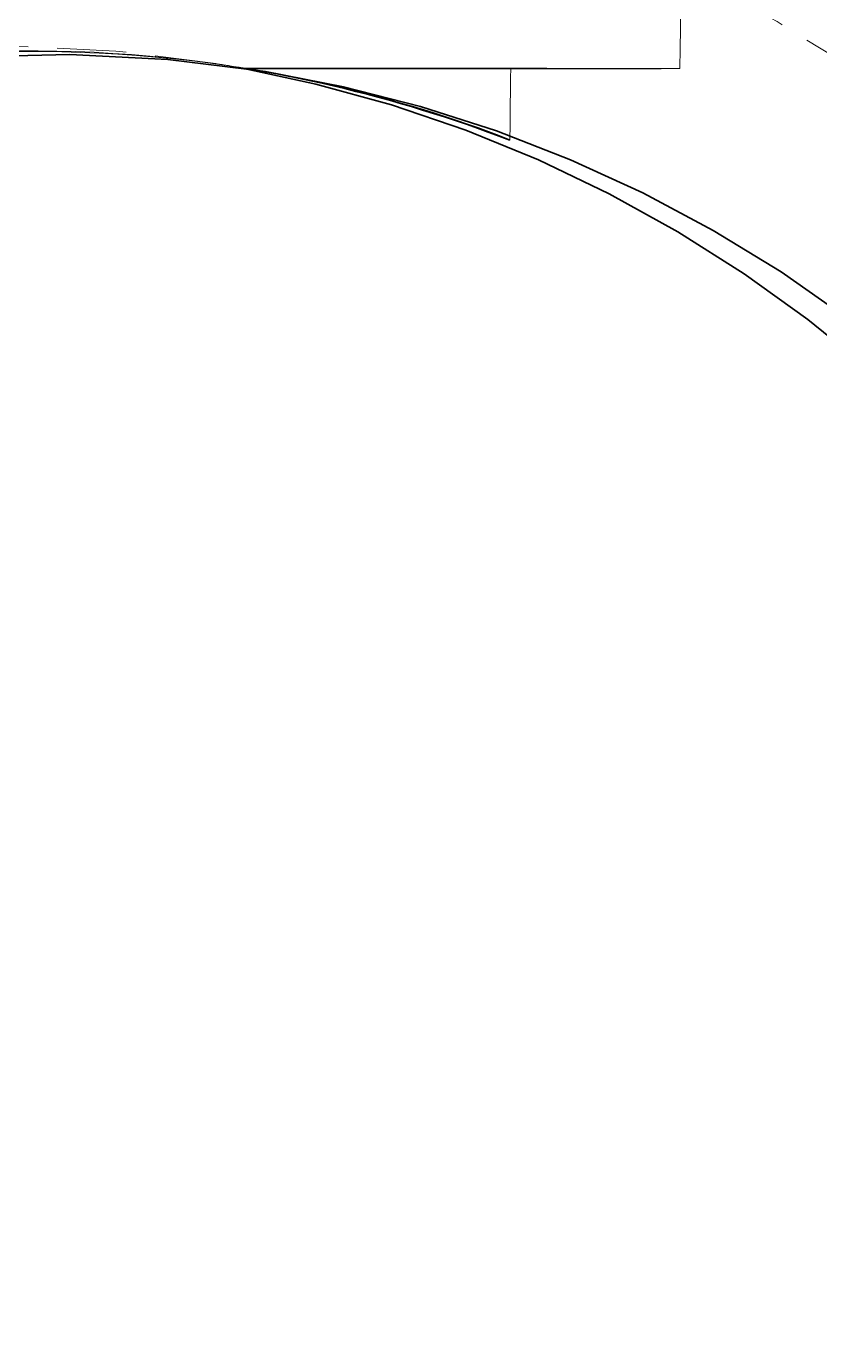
# Model space of a CAD drawing. Header units: millimetres. Extents: x 10 to 410, y 10 to 287.
# Drawn here: x 319.57 to 326.35, y 131.14 to 142.36 of the extents above; entities that cross this region are included whole.
import ezdxf

# ---------------------------------------------------------------- set-up
doc = ezdxf.new("R2010")
doc.units = ezdxf.units.MM
doc.linetypes.add('DASHED', pattern=[0.75, 0.5, -0.25])
doc.layers.add('HIDDEN', color=8, linetype='DASHED', lineweight=18)
doc.layers.add('VISIBLE', color=7, linetype='CONTINUOUS', lineweight=35)

msp = doc.modelspace()

# ---------------------------------------------------------------- linework, layer by layer
at = {"layer": 'HIDDEN'}
for points in [[(325.154, 142.004), (325.157, 142.174), (325.16, 142.344), (325.164, 142.513), (325.167, 142.683), (325.17, 142.853), (325.173, 143.022), (325.177, 143.192), (325.18, 143.362), (325.183, 143.531), (325.186, 143.701), (325.189, 143.871), (325.193, 144.04), (325.196, 144.21), (325.199, 144.38), (325.202, 144.55), (325.206, 144.719), (325.209, 144.889), (325.212, 145.059), (325.215, 145.228), (325.219, 145.398), (325.222, 145.568), (325.225, 145.737), (325.228, 145.907)], [(332.682, 131.242), (332.633, 132.04), (332.537, 132.834), (332.394, 133.621), (332.203, 134.398), (331.967, 135.162), (331.685, 135.91), (331.358, 136.64), (330.989, 137.35), (330.577, 138.036), (330.125, 138.696), (329.635, 139.327), (329.107, 139.928), (328.545, 140.497), (327.949, 141.031), (327.322, 141.528), (326.667, 141.986), (325.985, 142.405), (325.28, 142.782), (324.553, 143.116), (323.808, 143.406), (323.046, 143.65), (322.271, 143.849), (321.486, 144)], [(321.17, 142.05), (320.337, 142.154), (319.5, 142.195), (318.661, 142.176), (317.827, 142.094), (317, 141.951), (316.187, 141.747), (315.39, 141.484), (314.616, 141.163), (313.867, 140.786), (313.148, 140.354), (312.462, 139.871), (311.815, 139.338), (311.208, 138.759), (310.646, 138.137), (310.131, 137.475), (309.666, 136.777), (309.254, 136.047), (308.897, 135.288), (308.597, 134.505), (308.356, 133.701), (308.174, 132.883), (308.053, 132.053), (307.994, 131.216)], [(321.419, 142.009), (321.262, 142.034), (321.104, 142.056), (320.946, 142.076), (320.788, 142.094), (320.629, 142.109), (320.47, 142.123), (320.311, 142.134), (320.152, 142.143), (319.993, 142.149), (319.834, 142.154), (319.674, 142.156), (319.515, 142.156), (319.356, 142.154), (319.197, 142.149), (319.037, 142.142), (318.878, 142.133), (318.719, 142.122), (318.561, 142.109), (318.402, 142.093), (318.244, 142.075), (318.086, 142.055), (317.928, 142.032), (317.77, 142.008)], [(317.813, 142.001), (317.971, 142.025), (318.128, 142.048), (318.287, 142.068), (318.445, 142.086), (318.603, 142.101), (318.762, 142.115), (318.921, 142.126), (319.08, 142.135), (319.239, 142.142), (319.399, 142.146), (319.558, 142.149), (319.717, 142.149), (319.877, 142.146), (320.036, 142.142), (320.195, 142.135), (320.354, 142.127), (320.513, 142.116), (320.672, 142.102), (320.83, 142.087), (320.989, 142.069), (321.147, 142.049), (321.305, 142.027), (321.462, 142.002)], [(321.392, 142.012), (321.382, 142.013), (321.372, 142.015), (321.363, 142.017), (321.353, 142.019), (321.344, 142.02), (321.334, 142.022), (321.324, 142.024), (321.315, 142.025), (321.305, 142.027), (321.295, 142.029), (321.286, 142.03), (321.276, 142.032), (321.266, 142.034), (321.257, 142.035), (321.247, 142.037), (321.237, 142.039), (321.228, 142.04), (321.218, 142.042), (321.208, 142.043), (321.199, 142.045), (321.189, 142.047), (321.179, 142.048), (321.17, 142.05)], [(321.17, 142.05), (321.18, 142.048), (321.191, 142.046), (321.202, 142.045), (321.213, 142.043), (321.224, 142.041), (321.235, 142.039), (321.246, 142.038), (321.256, 142.036), (321.267, 142.034), (321.278, 142.032), (321.289, 142.03), (321.3, 142.029), (321.311, 142.027), (321.322, 142.025), (321.332, 142.023), (321.343, 142.022), (321.354, 142.02), (321.365, 142.018), (321.376, 142.016), (321.387, 142.015), (321.398, 142.013), (321.408, 142.011), (321.419, 142.009)], [(321.429, 142.008), (321.428, 142.008), (321.428, 142.008), (321.428, 142.008), (321.427, 142.008), (321.427, 142.008), (321.426, 142.008), (321.426, 142.008), (321.425, 142.008), (321.425, 142.008), (321.425, 142.008), (321.424, 142.009), (321.424, 142.009), (321.423, 142.009), (321.423, 142.009), (321.423, 142.009), (321.422, 142.009), (321.422, 142.009), (321.421, 142.009), (321.421, 142.009), (321.421, 142.009), (321.42, 142.009), (321.42, 142.009), (321.419, 142.009)], [(321.429, 142.008), (321.429, 142.008), (321.429, 142.008), (321.43, 142.008), (321.43, 142.008), (321.43, 142.008), (321.43, 142.008), (321.431, 142.007), (321.431, 142.007), (321.431, 142.007), (321.432, 142.007), (321.432, 142.007), (321.432, 142.007), (321.432, 142.007), (321.433, 142.007), (321.433, 142.007), (321.433, 142.007), (321.434, 142.007), (321.434, 142.007), (321.434, 142.007), (321.434, 142.007), (321.435, 142.007), (321.435, 142.007), (321.435, 142.007)], [(325.154, 142.004), (324.992, 142.005), (324.83, 142.006), (324.668, 142.006), (324.506, 142.006), (324.344, 142.006), (324.182, 142.006), (324.02, 142.007), (323.858, 142.007), (323.696, 142.007), (323.534, 142.007), (323.372, 142.007), (323.21, 142.007), (323.048, 142.007), (322.886, 142.007), (322.724, 142.007), (322.563, 142.007), (322.401, 142.007), (322.239, 142.008), (322.077, 142.008), (321.915, 142.008), (321.753, 142.008), (321.591, 142.008), (321.429, 142.008)], [(321.52, 141.993), (321.517, 141.993), (321.513, 141.994), (321.509, 141.994), (321.505, 141.995), (321.502, 141.996), (321.498, 141.996), (321.494, 141.997), (321.491, 141.998), (321.487, 141.998), (321.483, 141.999), (321.48, 141.999), (321.476, 142), (321.472, 142.001), (321.468, 142.001), (321.465, 142.002), (321.461, 142.002), (321.457, 142.003), (321.454, 142.004), (321.45, 142.004), (321.446, 142.005), (321.443, 142.006), (321.439, 142.006), (321.435, 142.007)], [(323.71, 142.004), (323.611, 142.005), (323.512, 142.005), (323.413, 142.005), (323.314, 142.005), (323.215, 142.006), (323.117, 142.006), (323.018, 142.006), (322.919, 142.006), (322.82, 142.006), (322.721, 142.006), (322.622, 142.006), (322.523, 142.006), (322.424, 142.006), (322.325, 142.006), (322.226, 142.006), (322.128, 142.006), (322.029, 142.006), (321.93, 142.007), (321.831, 142.007), (321.732, 142.007), (321.633, 142.007), (321.534, 142.007), (321.435, 142.007)], [(321.462, 142.002), (321.462, 142.002), (321.463, 142.002), (321.463, 142.002), (321.464, 142.002), (321.464, 142.002), (321.465, 142.002), (321.465, 142.002), (321.465, 142.002), (321.466, 142.002), (321.466, 142.002), (321.467, 142.002), (321.467, 142.002), (321.467, 142.002), (321.468, 142.001), (321.468, 142.001), (321.469, 142.001), (321.469, 142.001), (321.47, 142.001), (321.47, 142.001), (321.47, 142.001), (321.471, 142.001), (321.471, 142.001), (321.472, 142.001)], [(321.462, 142.002), (321.469, 142.001), (321.475, 142), (321.482, 141.999), (321.489, 141.998), (321.495, 141.997), (321.502, 141.996), (321.509, 141.995), (321.515, 141.994), (321.522, 141.993), (321.528, 141.992), (321.535, 141.991), (321.542, 141.989), (321.548, 141.988), (321.555, 141.987), (321.562, 141.986), (321.568, 141.985), (321.575, 141.984), (321.581, 141.983), (321.588, 141.982), (321.595, 141.981), (321.601, 141.98), (321.608, 141.979), (321.615, 141.978)], [(321.465, 142.002), (321.563, 142.002), (321.66, 142.002), (321.758, 142.002), (321.856, 142.002), (321.953, 142.002), (322.051, 142.002), (322.148, 142.002), (322.246, 142.002), (322.344, 142.002), (322.441, 142.002), (322.539, 142.002), (322.636, 142.002), (322.734, 142.003), (322.832, 142.003), (322.929, 142.003), (323.027, 142.003), (323.124, 142.003), (323.222, 142.003), (323.32, 142.003), (323.417, 142.003), (323.515, 142.003), (323.612, 142.004), (323.71, 142.004)], [(321.465, 142.002), (321.465, 142.002), (321.466, 142.002), (321.466, 142.002), (321.466, 142.002), (321.467, 142.002), (321.467, 142.002), (321.467, 142.002), (321.467, 142.002), (321.468, 142.001), (321.468, 142.001), (321.468, 142.001), (321.469, 142.001), (321.469, 142.001), (321.469, 142.001), (321.469, 142.001), (321.47, 142.001), (321.47, 142.001), (321.47, 142.001), (321.47, 142.001), (321.471, 142.001), (321.471, 142.001), (321.471, 142.001), (321.472, 142.001)], [(321.465, 142.002), (321.468, 142.001), (321.471, 142.001), (321.474, 142), (321.477, 142), (321.48, 141.999), (321.483, 141.999), (321.486, 141.998), (321.489, 141.998), (321.493, 141.997), (321.496, 141.997), (321.499, 141.996), (321.502, 141.996), (321.505, 141.995), (321.508, 141.995), (321.511, 141.994), (321.514, 141.994), (321.517, 141.993), (321.52, 141.993), (321.523, 141.992), (321.526, 141.992), (321.529, 141.991), (321.532, 141.991), (321.535, 141.99)], [(321.472, 142.001), (321.632, 142.001), (321.792, 142.001), (321.952, 142.001), (322.112, 142.001), (322.272, 142.001), (322.432, 142.001), (322.592, 142.001), (322.752, 142.001), (322.912, 142.001), (323.073, 142.001), (323.233, 142.002), (323.393, 142.002), (323.553, 142.002), (323.713, 142.002), (323.873, 142.002), (324.033, 142.002), (324.193, 142.002), (324.353, 142.002), (324.514, 142.003), (324.674, 142.003), (324.834, 142.003), (324.994, 142.003), (325.154, 142.004)], [(323.704, 141.394), (323.704, 141.42), (323.704, 141.447), (323.705, 141.473), (323.705, 141.5), (323.705, 141.526), (323.705, 141.553), (323.706, 141.579), (323.706, 141.606), (323.706, 141.633), (323.706, 141.659), (323.707, 141.686), (323.707, 141.712), (323.707, 141.739), (323.708, 141.765), (323.708, 141.792), (323.708, 141.818), (323.708, 141.845), (323.709, 141.872), (323.709, 141.898), (323.709, 141.925), (323.709, 141.951), (323.71, 141.978), (323.71, 142.004)], [(325.154, 142.004), (325.154, 142.004), (325.154, 142.004), (325.154, 142.004), (325.154, 142.004), (325.154, 142.004), (325.154, 142.004), (325.154, 142.004), (325.154, 142.004), (325.154, 142.004), (325.154, 142.004), (325.154, 142.004), (325.154, 142.004), (325.154, 142.004), (325.154, 142.004), (325.154, 142.004), (325.154, 142.004), (325.154, 142.004), (325.154, 142.004), (325.154, 142.004), (325.154, 142.004), (325.154, 142.004), (325.154, 142.004), (325.154, 142.004)]]:
    msp.add_lwpolyline(points, dxfattribs=at)
at = {"layer": 'VISIBLE'}
for points in [[(321.615, 141.978), (320.782, 142.081), (319.945, 142.123), (319.106, 142.103), (318.272, 142.022), (317.445, 141.879), (316.632, 141.675), (315.836, 141.412), (315.061, 141.091), (314.312, 140.714), (313.593, 140.282), (312.907, 139.799), (312.26, 139.266), (311.653, 138.687), (311.091, 138.065), (310.576, 137.403), (310.111, 136.705), (309.699, 135.974), (309.342, 135.215), (309.042, 134.432), (308.801, 133.629), (308.619, 132.81), (308.498, 131.981), (308.439, 131.144)], [(330.706, 131.216), (330.663, 131.885), (330.582, 132.55), (330.461, 133.209), (330.302, 133.86), (330.104, 134.5), (329.87, 135.128), (329.598, 135.74), (329.291, 136.336), (328.95, 136.912), (328.575, 137.468), (328.168, 138), (327.73, 138.507), (327.263, 138.988), (326.769, 139.44), (326.249, 139.862), (325.705, 140.253), (325.138, 140.611), (324.552, 140.936), (323.948, 141.225), (323.327, 141.478), (322.693, 141.694), (322.047, 141.872), (321.392, 142.012)], [(323.704, 141.394), (323.611, 141.428), (323.519, 141.462), (323.426, 141.495), (323.333, 141.528), (323.24, 141.56), (323.146, 141.591), (323.052, 141.621), (322.958, 141.65), (322.864, 141.679), (322.769, 141.706), (322.674, 141.733), (322.579, 141.759), (322.484, 141.785), (322.388, 141.809), (322.293, 141.833), (322.197, 141.856), (322.101, 141.878), (322.004, 141.899), (321.908, 141.919), (321.811, 141.939), (321.714, 141.958), (321.617, 141.976), (321.52, 141.993)], [(321.535, 141.99), (321.632, 141.973), (321.728, 141.956), (321.824, 141.937), (321.92, 141.918), (322.016, 141.898), (322.112, 141.877), (322.207, 141.855), (322.303, 141.833), (322.398, 141.809), (322.493, 141.785), (322.587, 141.76), (322.682, 141.734), (322.776, 141.707), (322.87, 141.679), (322.964, 141.651), (323.057, 141.622), (323.151, 141.592), (323.244, 141.561), (323.336, 141.529), (323.429, 141.497), (323.521, 141.463), (323.613, 141.429), (323.704, 141.394)], [(331.151, 131.144), (331.108, 131.822), (331.024, 132.497), (330.9, 133.166), (330.736, 133.825), (330.534, 134.474), (330.292, 135.11), (330.014, 135.73), (329.698, 136.332), (329.347, 136.914), (328.962, 137.475), (328.545, 138.011), (328.095, 138.521), (327.616, 139.004), (327.11, 139.457), (326.576, 139.879), (326.019, 140.268), (325.44, 140.623), (324.84, 140.943), (324.222, 141.226), (323.588, 141.472), (322.941, 141.68), (322.282, 141.849), (321.615, 141.978)], [(323.704, 141.394), (323.704, 141.394), (323.704, 141.394), (323.704, 141.394), (323.704, 141.394), (323.704, 141.394), (323.704, 141.394), (323.704, 141.394), (323.704, 141.394), (323.704, 141.394), (323.704, 141.394), (323.704, 141.394), (323.704, 141.394), (323.704, 141.394), (323.704, 141.394), (323.704, 141.394), (323.704, 141.394), (323.704, 141.394), (323.704, 141.394), (323.704, 141.394), (323.704, 141.394), (323.704, 141.394), (323.704, 141.394), (323.704, 141.394)]]:
    msp.add_lwpolyline(points, dxfattribs=at)

doc.saveas('drawing.dxf')
